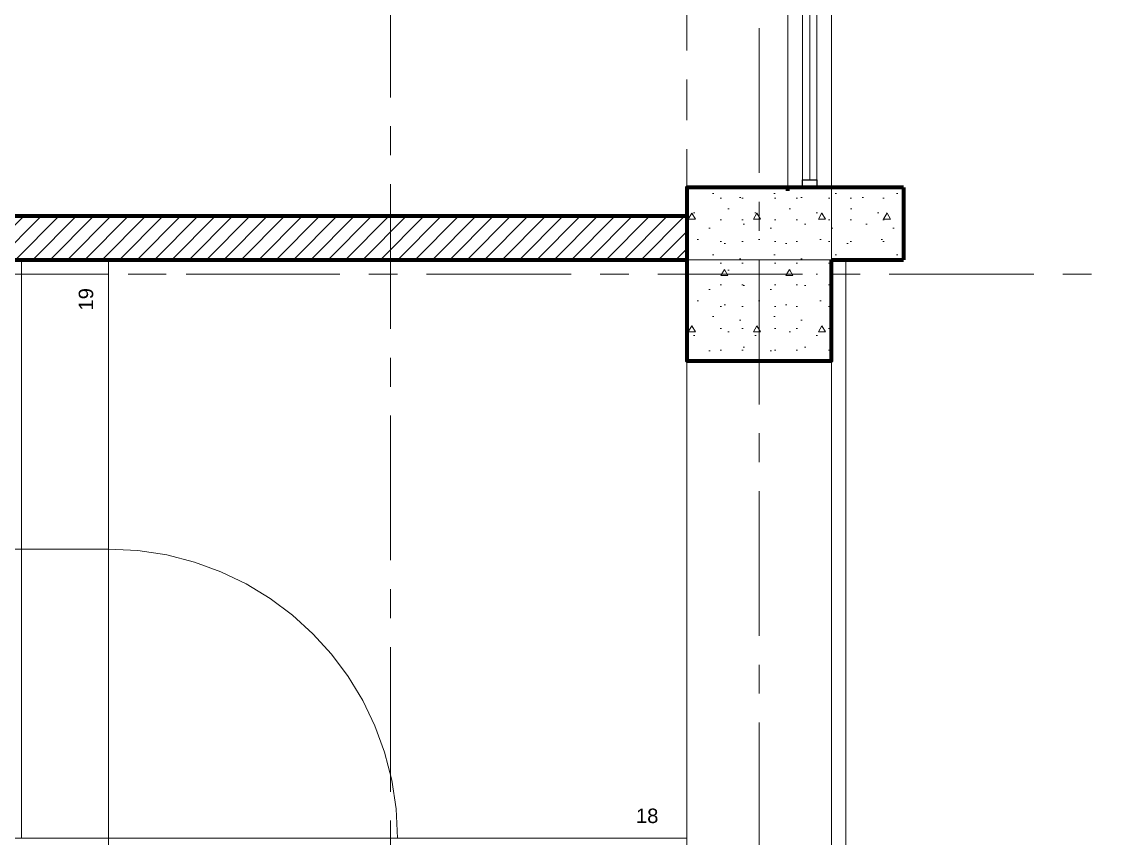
# Model space of a CAD drawing. Header units: inches. Extents: x -19 to 5698, y -728 to 92.
# Drawn here: x 233.77 to 237.517, y 24.75 to 27.573 of the extents above; entities that cross this region are included whole.
import ezdxf

# ---------------------------------------------------------------- set-up
doc = ezdxf.new("R2010")
doc.units = ezdxf.units.IN
doc.header["$MEASUREMENT"] = 0
doc.set_wipeout_variables(frame=1)
for name, pattern in [('ACAD_ISO04W100', [30, 24, -3, 0, -3]), ('Hidden Line', [0.195611, 0.141111, -0.0545]), ('Línea Oculta', [0.195611, 0.141111, -0.0545]), ('Punto & Raya', [0.65, 0.5, -0.075, 0, -0.075]), ('Raya Pequeña', [0.141111, 0.070556, -0.070556]), ('Rayas', [0.282222, 0.141111, -0.141111]), ('Wipeout_Contour', [1, 0, -1])]:
    doc.linetypes.add(name, pattern=pattern)
for name, color, linetype in [('02 _ ARQ _ ALB _ Ejes Generales', 251, 'Continuous'), ('02 _ ARQ _ ZON _ Espacio.3D', 7, 'Continuous'), ('08 _ STR _ EXT _ 06 Columnas', 7, 'Continuous'), ('08 _ STR _ EXT _ 06 Elementos de Fachada', 7, 'Continuous'), ('08 _ STR _ EXT _ 07 Losa Aligerada', 7, 'Continuous'), ('08 _ STR _ EXT _ 09 Vigas', 251, 'Continuous'), ('08 _ STR _ EXT _ 11 Escaleras', 7, 'Continuous'), ('Estructura - 04 MURO', 7, 'Continuous'), ('Interior - CIELO RASSO', 7, 'Continuous'), ('Marcador - Secciones', 7, 'Continuous')]:
    doc.layers.add(name, color=color, linetype=linetype)
doc.styles.add('Estilo_Generado_3', font='arial.ttf')
pattern_1 = [(0, (185.00004, 1e-08), (0, 0.3897114), [0.024375, -0.200625]), (0, (185.11254, 0.19486), (0, 0.3897114), [0.024375, -0.200625]), (60, (185.00004, 1e-08), (-0.3375, 0.1948557), [0.024375, -0.200625]), (60, (185.22504, 1e-08), (-0.3375, 0.1948557), [0.024375, -0.200625]), (120, (185.0244, 1e-08), (0.3375, 0.1948557), [0.024375, -0.200625]), (120, (185.2494, 1e-08), (0.3375, 0.1948557), [0.024375, -0.200625]), (0, (185.00004, 0.0375), (0, 0.075), [0, -0.075, 0, -0.1125]), (45, (185.03754, 0.0375), (-0.05303301, 0.05303301), [0, -0.05625, 0, -0.09375])]

msp = doc.modelspace()

# ---------------------------------------------------------------- hatches: boundary and pattern name
at = {"layer": '08 _ STR _ EXT _ 06 Columnas', "linetype": 'Continuous', "lineweight": 9}
h = msp.add_hatch(dxfattribs=at)
h.set_pattern_fill('HORMIGÓN_EN_MASA_0002', style=0, pattern_type=2)
h.set_pattern_definition(pattern_1)
h.paths.add_polyline_path([(236.57, 27), (236.42, 26.75), (236.57, 26.75)])
h = msp.add_hatch(dxfattribs=at)
h.set_pattern_fill('HORMIGÓN_EN_MASA_0002', style=0, pattern_type=2)
h.set_pattern_definition(pattern_1)
h.paths.add_polyline_path([(236.57, 27), (236.42, 27), (236.42, 26.75)])
at = {"layer": '08 _ STR _ EXT _ 06 Elementos de Fachada', "linetype": 'Continuous', "lineweight": 9}
h = msp.add_hatch(dxfattribs=at)
h.set_pattern_fill('HORMIGÓN_EN_MASA_0002', color=250, style=0, pattern_type=2)
h.set_pattern_definition(pattern_1)
h.paths.add_polyline_path([(236.82, 27), (236.57, 27), (236.57, 26.75), (236.82, 26.75)])

# ---------------------------------------------------------------- linework, layer by layer
at = {"layer": '02 _ ARQ _ ALB _ Ejes Generales', "color": 251, "linetype": 'Punto & Raya', "lineweight": 13, "true_color": 0x636466}
msp.add_line((236.32, 3.05), (236.32, 44.9), dxfattribs=at)
at = {"layer": '02 _ ARQ _ ZON _ Espacio.3D', "color": 254, "linetype": 'Continuous', "lineweight": 0, "flags": 128}
msp.add_lwpolyline([(236.42, 27), (236.42, 29.7), (231.72, 29.7), (231.72, 26.9), (236.07, 26.9), (236.07, 27)], close=True, dxfattribs=at)
at = {"layer": '08 _ STR _ EXT _ 06 Columnas', "color": 7, "linetype": 'Continuous', "lineweight": 80, "flags": 128}
msp.add_lwpolyline([(236.57, 27), (236.42, 27)], dxfattribs=at)
at = {"layer": '08 _ STR _ EXT _ 06 Elementos de Fachada', "color": 7, "linetype": 'Continuous', "lineweight": 80, "flags": 128}
for points in [[(236.82, 27), (236.57, 27)], [(236.82, 27), (236.82, 26.75)], [(236.57, 26.75), (236.82, 26.75)]]:
    msp.add_lwpolyline(points, dxfattribs=at)
at = {"layer": '08 _ STR _ EXT _ 07 Losa Aligerada', "color": 7, "linetype": 'Rayas', "lineweight": 18, "flags": 128}
msp.add_lwpolyline([(193.22, 11.97, 1.049431), (198.7937, 6.3), (209.6003, 6.3), (209.6003, 6.2005), (214.7981, 6.2005), (214.7981, 7.2), (222.07, 7.2), (222.07, 5.6637), (223.2699, 5.6637), (223.2699, 4.2), (228.3699, 4.2), (228.3699, 5.6637), (229.57, 5.6637), (229.57, 7.2), (236.57, 7.2), (236.57, 14.9999), (236.57, 15.1499), (236.57, 15.1499), (236.57, 15.7999), (236.57, 15.7999), (236.57, 18.1001), (236.57, 20.35), (234.07, 20.35), (231.67, 20.35), (231.67, 22.35), (231.67, 22.6), (231.67, 24.5), (231.67, 24.75), (231.67, 26.75), (236.57, 26.75), (236.57, 29.7), (236.57, 35.2005), (236.57, 39.9), (228.67, 39.9), (223.5529, 39.9), (223.5529, 40.9), (218.9324, 40.9), (218.9324, 39.9), (208.37, 39.9), (208.37, 41.4352), (207.42, 41.4352), (207.42, 42.9), (202.22, 42.9), (202.22, 41.4352), (201.2699, 41.4352), (201.2699, 39.9), (196.2701, 39.9), (196.2701, 41.1), (192.8701, 41.1), (192.8701, 37.7), (194.07, 37.7), (194.07, 33.9), (193.17, 33.9), (193.17, 21.2663), (193.22, 21.2663)], format="xyb", close=True, dxfattribs=at)
at = {"layer": '08 _ STR _ EXT _ 07 Losa Aligerada', "color": 7, "linetype": 'Continuous', "lineweight": 18, "flags": 128}
msp.add_lwpolyline([(228.3699, 4.4445), (229.37, 4.4445), (229.37, 7.2), (236.57, 7.2), (236.57, 14.9999), (236.57, 15.1499), (236.57, 15.1499), (236.57, 15.7999), (236.57, 15.7999), (236.57, 18.1001), (236.57, 20.35), (234.07, 20.35), (231.67, 20.35), (231.67, 22.35), (231.67, 22.6), (231.67, 24.5), (231.67, 24.75), (231.67, 26.75), (236.07, 26.75), (236.57, 26.75), (236.57, 39.9)], dxfattribs=at)
at = {"layer": '08 _ STR _ EXT _ 09 Vigas', "color": 251, "linetype": 'Hidden Line', "lineweight": 13, "true_color": 0x636466}
msp.add_line((236.57, 26.75), (236.57, 39.9), dxfattribs=at)
at = {"layer": 'Estructura - 04 MURO', "color": 165, "linetype": 'Continuous', "lineweight": 15}
for p, q in [((236.42, 27), (236.42, 29.7)), ((236.57, 27), (236.57, 29.7)), ((236.47, 27.026), (236.47, 28.33)), ((236.495, 27.026), (236.495, 28.33)), ((236.52, 28.33), (236.52, 27.026)), ((236.57, 20.35), (236.57, 26.75)), ((236.57, 20.35), (236.57, 26.75)), ((236.62, 20.35), (236.62, 26.75)), ((236.62, 20.35), (236.62, 26.75))]:
    msp.add_line(p, q, dxfattribs=at)
at = {"layer": 'Estructura - 04 MURO', "color": 165, "linetype": 'Continuous', "lineweight": 25}
for p, q in [((236.47, 27), (236.47, 27.026)), ((236.47, 27.026), (236.52, 27.026)), ((236.52, 27.026), (236.52, 27))]:
    msp.add_line(p, q, dxfattribs=at)
at = {"layer": 'Estructura - 04 MURO', "color": 7, "linetype": 'Continuous', "lineweight": 80}
for p, q in [((236.47, 27), (236.42, 27)), ((236.47, 27), (236.42, 27)), ((236.52, 27), (236.47, 27)), ((236.52, 27), (236.47, 27)), ((236.52, 27), (236.47, 27)), ((236.57, 27), (236.52, 27)), ((236.57, 27), (236.52, 27))]:
    msp.add_line(p, q, dxfattribs=at)
at = {"layer": 'Estructura - 04 MURO', "color": 251, "linetype": 'Línea Oculta', "lineweight": 13}
msp.add_line((236.52, 26.4), (236.37, 26.4), dxfattribs=at)
msp.add_line((236.52, 26.4), (236.37, 26.4), dxfattribs=at)
at = {"layer": 'Estructura - 04 MURO', "color": 7, "linetype": 'Continuous', "lineweight": 80, "flags": 128}
msp.add_lwpolyline([(236.42, 26.9879), (236.42, 27)], dxfattribs=at)
at = {"layer": 'Interior - CIELO RASSO', "color": 251, "linetype": 'Línea Oculta', "lineweight": 13, "flags": 128}
msp.add_lwpolyline([(235.31, 26.8), (231.67, 26.8)], dxfattribs=at)

# ---------------------------------------------------------------- next in the draw order: wipeouts: each hides what was drawn before it
at = {"color": 254, "linetype": 'Wipeout_Contour', "lineweight": 0, "ltscale": 6633.423118}
msp.add_wipeout([(236.07, 24.75), (234.07, 24.75), (234.07, 22.35), (236.07, 22.35)], dxfattribs=at).dxf.layer = '08 _ STR _ EXT _ 11 Escaleras'

# ---------------------------------------------------------------- next in the draw order: linework, layer by layer
at = {"layer": '08 _ STR _ EXT _ 11 Escaleras', "color": 161, "linetype": 'Continuous', "lineweight": 13}
for p, q in [((234.07, 24.75), (234.07, 22.35)), ((236.07, 22.35), (236.07, 24.75))]:
    msp.add_line(p, q, dxfattribs=at)

# ---------------------------------------------------------------- next in the draw order: wipeouts: each hides what was drawn before it
at = {"color": 254, "linetype": 'Wipeout_Contour', "lineweight": 0, "ltscale": 6633.504541}
msp.add_wipeout([(236.07, 25.1898), (234.07, 25.1898), (234.07, 24.75), (236.07, 24.75)], dxfattribs=at).dxf.layer = '08 _ STR _ EXT _ 11 Escaleras'

# ---------------------------------------------------------------- next in the draw order: linework, layer by layer
at = {"layer": '08 _ STR _ EXT _ 11 Escaleras', "color": 161, "linetype": 'Raya Pequeña', "lineweight": 13}
msp.add_line((236.07, 25.1898), (234.07, 25.1898), dxfattribs=at)
at = {"layer": '08 _ STR _ EXT _ 11 Escaleras', "color": 161, "linetype": 'Continuous', "lineweight": 13}
for p, q in [((234.07, 25.1898), (234.07, 24.75)), ((236.07, 24.75), (236.07, 25.1898))]:
    msp.add_line(p, q, dxfattribs=at)

# ---------------------------------------------------------------- next in the draw order: wipeouts: each hides what was drawn before it
at = {"color": 254, "linetype": 'Wipeout_Contour', "lineweight": 0, "ltscale": 6633.566638}
msp.add_wipeout([(234.07, 25.1898), (236.07, 25.1898), (236.07, 26.75), (234.07, 26.75)], dxfattribs=at).dxf.layer = '08 _ STR _ EXT _ 11 Escaleras'

# ---------------------------------------------------------------- next in the draw order: linework, layer by layer
at = {"layer": '08 _ STR _ EXT _ 11 Escaleras', "color": 161, "linetype": 'Continuous', "lineweight": 13}
for p, q in [((236.07, 26.75), (234.07, 26.75)), ((236.07, 25.1898), (236.07, 26.75))]:
    msp.add_line(p, q, dxfattribs=at)

# ---------------------------------------------------------------- next in the draw order: wipeouts: each hides what was drawn before it
at = {"color": 254, "linetype": 'Wipeout_Contour', "lineweight": 0, "ltscale": 6624.754451}
msp.add_wipeout([(234.07, 26.75), (231.67, 26.75), (231.67, 24.75), (234.07, 24.75)], dxfattribs=at).dxf.layer = '08 _ STR _ EXT _ 11 Escaleras'

# ---------------------------------------------------------------- next in the draw order: linework, layer by layer
at = {"layer": '08 _ STR _ EXT _ 11 Escaleras', "color": 161, "linetype": 'Continuous', "lineweight": 13}
for p, q in [((234.07, 26.75), (231.67, 26.75)), ((231.67, 24.75), (234.07, 24.75)), ((234.07, 24.75), (236.07, 24.75))]:
    msp.add_line(p, q, dxfattribs=at)
at = {"layer": '08 _ STR _ EXT _ 11 Escaleras', "color": 161, "linetype": 'Raya Pequeña', "lineweight": 13}
msp.add_line((233.9303, 24.75), (233.9303, 26.75), dxfattribs=at)

# ---------------------------------------------------------------- next in the draw order: wipeouts: each hides what was drawn before it
at = {"color": 254, "linetype": 'Wipeout_Contour', "lineweight": 0, "ltscale": 6633.482398}
msp.add_wipeout([(236.07, 24.75), (234.07, 24.75), (234.07, 24.45), (236.07, 24.45)], dxfattribs=at).dxf.layer = '08 _ STR _ EXT _ 11 Escaleras'

# ---------------------------------------------------------------- next in the draw order: linework, layer by layer
at = {"layer": '08 _ STR _ EXT _ 11 Escaleras', "color": 167, "linetype": 'Continuous', "lineweight": 18}
for p, q in [((236.07, 24.75), (234.07, 24.75)), ((234.07, 24.75), (234.07, 24.45)), ((236.07, 24.45), (236.07, 24.75))]:
    msp.add_line(p, q, dxfattribs=at)

# ---------------------------------------------------------------- next in the draw order: wipeouts: each hides what was drawn before it
at = {"color": 254, "linetype": 'Wipeout_Contour', "lineweight": 0, "ltscale": 6633.55339}
msp.add_wipeout([(234.07, 24.75), (236.07, 24.75), (236.07, 26.75), (234.07, 26.75)], dxfattribs=at).dxf.layer = '08 _ STR _ EXT _ 11 Escaleras'

# ---------------------------------------------------------------- next in the draw order: linework, layer by layer
at = {"layer": '08 _ STR _ EXT _ 11 Escaleras', "color": 167, "linetype": 'Continuous', "lineweight": 18}
for p, q in [((234.07, 26.75), (234.07, 24.75)), ((236.07, 26.75), (234.07, 26.75)), ((236.07, 24.75), (236.07, 26.75)), ((234.07, 24.75), (236.07, 24.75))]:
    msp.add_line(p, q, dxfattribs=at)

# ---------------------------------------------------------------- next in the draw order: wipeouts: each hides what was drawn before it
at = {"color": 254, "linetype": 'Wipeout_Contour', "lineweight": 0, "ltscale": 6628.953962}
msp.add_wipeout([(233.77, 26.75), (233.77, 24.75), (234.07, 24.75), (234.07, 26.75)], dxfattribs=at).dxf.layer = '08 _ STR _ EXT _ 11 Escaleras'

# ---------------------------------------------------------------- next in the draw order: linework, layer by layer
at = {"layer": '08 _ STR _ EXT _ 11 Escaleras', "color": 167, "linetype": 'Continuous', "lineweight": 18}
for p, q in [((233.77, 26.75), (233.47, 26.75)), ((234.07, 26.75), (233.77, 26.75)), ((233.77, 26.75), (233.77, 24.75)), ((233.77, 24.75), (233.77, 26.75)), ((234.07, 24.75), (234.07, 26.75)), ((234.07, 25.75), (231.97, 25.75)), ((233.47, 24.75), (233.77, 24.75)), ((233.77, 24.75), (234.07, 24.75))]:
    msp.add_line(p, q, dxfattribs=at)
msp.add_arc((234.07, 24.75), 1, 0, 90, dxfattribs=at)

# ---------------------------------------------------------------- next in the draw order: wipeouts: each hides what was drawn before it
at = {"color": 254, "linetype": 'Wipeout_Contour', "lineweight": 0, "ltscale": 6633.482398}
msp.add_wipeout([(236.07, 24.75), (234.07, 24.75), (234.07, 24.45), (236.07, 24.45)], dxfattribs=at).dxf.layer = '08 _ STR _ EXT _ 11 Escaleras'

# ---------------------------------------------------------------- next in the draw order: linework, layer by layer
at = {"layer": '08 _ STR _ EXT _ 11 Escaleras', "color": 161, "linetype": 'ACAD_ISO04W100', "lineweight": 13}
for p, q in [((236.07, 24.75), (234.07, 24.75)), ((234.07, 24.75), (234.07, 24.45)), ((236.07, 24.45), (236.07, 24.75))]:
    msp.add_line(p, q, dxfattribs=at)

# ---------------------------------------------------------------- next in the draw order: wipeouts: each hides what was drawn before it
at = {"color": 254, "linetype": 'Wipeout_Contour', "lineweight": 0, "ltscale": 6633.55339}
msp.add_wipeout([(234.07, 24.75), (236.07, 24.75), (236.07, 26.75), (234.07, 26.75)], dxfattribs=at).dxf.layer = '08 _ STR _ EXT _ 11 Escaleras'

# ---------------------------------------------------------------- next in the draw order: linework, layer by layer
at = {"layer": '08 _ STR _ EXT _ 11 Escaleras', "color": 161, "linetype": 'ACAD_ISO04W100', "lineweight": 13}
for p, q in [((234.07, 26.75), (234.07, 24.75)), ((236.07, 26.75), (234.07, 26.75)), ((236.07, 24.75), (236.07, 26.75)), ((234.07, 24.75), (236.07, 24.75))]:
    msp.add_line(p, q, dxfattribs=at)
at = {"layer": 'Interior - CIELO RASSO', "color": 251, "linetype": 'Línea Oculta', "lineweight": 13, "flags": 128}
msp.add_lwpolyline([(235.31, 26.75), (235.31, 26.8)], dxfattribs=at)

# ---------------------------------------------------------------- next in the draw order: texts
at = {"layer": '08 _ STR _ EXT _ 11 Escaleras', "color": 161, "lineweight": 13, "insert": (235.8942, 24.8274), "char_height": 0.05, "attachment_point": 4, "style": 'Estilo_Generado_3'}
msp.add_mtext('\\A1;{\\pql;\\fArial|b0|i0|c0|p34;18}', dxfattribs=at)

# ---------------------------------------------------------------- next in the draw order: wipeouts: each hides what was drawn before it
at = {"color": 254, "linetype": 'Wipeout_Contour', "lineweight": 0, "ltscale": 6628.953962}
msp.add_wipeout([(233.77, 26.75), (233.77, 24.75), (234.07, 24.75), (234.07, 26.75)], dxfattribs=at).dxf.layer = '08 _ STR _ EXT _ 11 Escaleras'

# ---------------------------------------------------------------- next in the draw order: linework, layer by layer
at = {"layer": '02 _ ARQ _ ALB _ Ejes Generales', "color": 251, "linetype": 'Punto & Raya', "lineweight": 13, "true_color": 0x636466}
for p, q in [((228.7385, 26.7), (234.7385, 26.7)), ((233.57, 26.7), (239.57, 26.7))]:
    msp.add_line(p, q, dxfattribs=at)
at = {"layer": '08 _ STR _ EXT _ 11 Escaleras', "color": 161, "linetype": 'ACAD_ISO04W100', "lineweight": 13}
for p, q in [((233.77, 26.75), (233.47, 26.75)), ((234.07, 26.75), (233.77, 26.75)), ((233.77, 26.75), (233.77, 24.75)), ((233.77, 24.75), (233.77, 26.75)), ((234.07, 24.75), (234.07, 26.75)), ((234.07, 25.75), (231.97, 25.75)), ((233.47, 24.75), (233.77, 24.75)), ((233.77, 24.75), (234.07, 24.75))]:
    msp.add_line(p, q, dxfattribs=at)
msp.add_arc((234.07, 24.75), 1, 0, 90, dxfattribs=at)
at = {"layer": 'Interior - CIELO RASSO', "color": 251, "linetype": 'Línea Oculta', "lineweight": 13, "flags": 128}
msp.add_lwpolyline([(231.67, 26.75), (235.31, 26.75)], dxfattribs=at)

# ---------------------------------------------------------------- next in the draw order: texts
at = {"layer": '08 _ STR _ EXT _ 11 Escaleras', "color": 161, "lineweight": 13, "insert": (233.9926, 26.5741), "char_height": 0.05, "attachment_point": 4, "rotation": 90, "style": 'Estilo_Generado_3'}
msp.add_mtext('\\A1;{\\pql;\\fArial|b0|i0|c0|p34;19}', dxfattribs=at)

# ---------------------------------------------------------------- next in the draw order: wipeouts: each hides what was drawn before it
at = {"color": 254, "linetype": 'Wipeout_Contour', "lineweight": 0, "ltscale": 6628.820916}
msp.add_wipeout([(231.67, 26.9), (231.67, 26.75), (236.07, 26.75), (236.07, 26.9)], dxfattribs=at).dxf.layer = 'Estructura - 04 MURO'

# ---------------------------------------------------------------- next in the draw order: hatches: boundary and pattern name
at = {"layer": '08 _ STR _ EXT _ 06 Columnas', "linetype": 'Continuous', "lineweight": 9}
h = msp.add_hatch(dxfattribs=at)
h.set_pattern_fill('HORMIGÓN_EN_MASA_0002', style=0, pattern_type=2)
h.set_pattern_definition(pattern_1)
h.paths.add_polyline_path([(236.07, 27), (236.07, 26.4), (236.57, 26.4), (236.57, 26.75), (236.42, 26.75), (236.42, 27)])
at = {"layer": 'Estructura - 04 MURO', "linetype": 'Continuous', "lineweight": 5}
h = msp.add_hatch(dxfattribs=at)
h.set_pattern_fill('LADRILLO_COMÚN_0002', color=250, style=0, pattern_type=2)
h.set_pattern_definition([(45, (185.00004, 1e-08), (-0.030052038, 0.030052038), [])])
h.paths.add_polyline_path([(231.67, 26.9), (231.67, 26.75), (236.07, 26.75), (236.07, 26.9)])

# ---------------------------------------------------------------- next in the draw order: linework, layer by layer
at = {"layer": '08 _ STR _ EXT _ 06 Columnas', "color": 7, "linetype": 'Continuous', "lineweight": 80, "flags": 128}
msp.add_lwpolyline([(236.42, 27), (236.07, 27), (236.07, 26.4), (236.57, 26.4), (236.57, 26.75)], dxfattribs=at)
at = {"layer": '08 _ STR _ EXT _ 09 Vigas', "color": 251, "linetype": 'Hidden Line', "lineweight": 13, "true_color": 0x636466}
for p, q in [((236.07, 26.75), (236.07, 29.7)), ((236.57, 26.75), (236.07, 26.75))]:
    msp.add_line(p, q, dxfattribs=at)
at = {"layer": 'Estructura - 04 MURO', "color": 7, "linetype": 'Continuous', "lineweight": 80, "flags": 128}
for points in [[(236.07, 26.9), (231.67, 26.9)], [(231.67, 26.75), (236.07, 26.75)]]:
    msp.add_lwpolyline(points, dxfattribs=at)
at = {"layer": 'Marcador - Secciones', "color": 251, "linetype": 'Punto & Raya', "lineweight": 13, "true_color": 0x636466}
msp.add_line((235.0454, 46.2111), (235.0454, 0.9472), dxfattribs=at)

doc.saveas('drawing.dxf')
